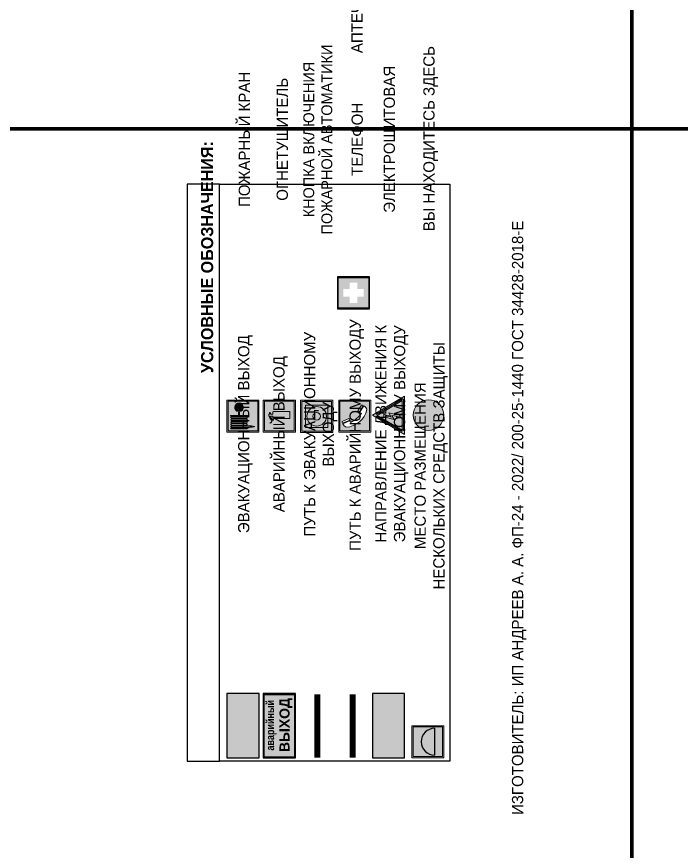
# Model space of a CAD drawing. Header units: millimetres. Extents: x 13114 to 67229, y 22859 to 38520.
# Drawn here: x 28718.3 to 28883.9, y 31108.8 to 31316.8 of the extents above; entities that cross this region are included whole.
import ezdxf

# ---------------------------------------------------------------- set-up
doc = ezdxf.new("R2010")
doc.units = ezdxf.units.MM
doc.linetypes.add('GOST2.303 4', pattern=[7, 5, -2, 0])
doc.layers.add('План_Штампы', color=7, linetype='Continuous')
doc.styles.add('обычный', font='arial.ttf')

# ---------------------------------------------------------------- blocks, each defined once
blk = doc.blocks.new('A$C3E6D3DDE')
at = {"lineweight": 5}
h = blk.add_hatch(color=40, dxfattribs=at)
h.paths.add_polyline_path([(24.1, 1.45), (16.46, -11.35), (31.74, -11.35)])
h.paths.add_polyline_path([(24.09, -0.46), (30.03, -10.41), (18.14, -10.41)], flags=16)
h.paths.add_polyline_path([(24.54, -3.08), (23.41, -6.02), (25.13, -5.01), (24.33, -8.5), (24.82, -8.27), (23.79, -9.86), (23.4, -8.04), (23.8, -8.43), (24.04, -6.29), (22.39, -7.25), (23.44, -3.08)], flags=0)
h = blk.add_hatch(color=256, dxfattribs=at)
h.paths.add_polyline_path([(24.37, 0.03, 0.567511), (23.82, 0.03), (17.59, -10.4, 0.582454), (17.86, -10.88), (30.32, -10.88, 0.582149), (30.6, -10.4)])
h.paths.add_polyline_path([(24.09, -0.46), (18.14, -10.41), (30.03, -10.41)], flags=16)
h.paths.add_polyline_path([(24.54, -3.08), (23.41, -6.02), (25.13, -5.01), (24.33, -8.5), (24.82, -8.27), (23.79, -9.86), (23.4, -8.04), (23.8, -8.43), (24.04, -6.29), (22.39, -7.25), (23.44, -3.08)], flags=0)
h = blk.add_hatch(color=40, dxfattribs=at)
h.paths.add_polyline_path([(24.09, -0.46), (18.14, -10.41), (30.03, -10.41)])
h.paths.add_polyline_path([(24.82, -8.27), (23.79, -9.86), (23.4, -8.04), (23.8, -8.43), (24.04, -6.29), (22.39, -7.25), (23.44, -3.08), (24.54, -3.08), (23.41, -6.02), (25.13, -5.01), (24.33, -8.5)], flags=16)
at = {"color": 40, "lineweight": 5}
for p, q in [((16.46, -11.35), (24.1, 1.45)), ((24.1, 1.45), (31.74, -11.35))]:
    blk.add_line(p, q, dxfattribs=at)
at = {"lineweight": 5}
for p, q in [((17.59, -10.4), (23.82, 0.03)), ((24.37, 0.03), (30.6, -10.4)), ((18.14, -10.41), (24.09, -0.46)), ((23.44, -3.08), (22.39, -7.25)), ((23.41, -6.02), (24.54, -3.08)), ((24.54, -3.08), (23.44, -3.08)), ((24.09, -0.46), (30.03, -10.41)), ((22.39, -7.25), (24.04, -6.29)), ((25.13, -5.01), (23.41, -6.02)), ((24.04, -6.29), (23.8, -8.43)), ((24.33, -8.5), (25.13, -5.01)), ((23.8, -8.43), (23.4, -8.04)), ((23.4, -8.04), (23.79, -9.86)), ((23.79, -9.86), (24.82, -8.27)), ((24.82, -8.27), (24.33, -8.5)), ((17.86, -10.88), (30.32, -10.88)), ((18.14, -10.41), (30.03, -10.41))]:
    blk.add_line(p, q, dxfattribs=at)
at = {"color": 50, "lineweight": 5}
blk.add_line((31.74, -11.35), (16.46, -11.35), dxfattribs=at)
blk = doc.blocks.new('A$C41C009D9')
at = {"true_color": 0xffffff}
blk.add_hatch(color=7, dxfattribs=at).paths.add_polyline_path([(0, 8), (-16, 8), (-16, 0), (0, 0)])
h = blk.add_hatch(color=126)
h.dxf.hatch_style = 1
h.paths.add_polyline_path([(-15.8, 7.8), (-15.8, 0.2), (-0.2, 0.2), (-0.2, 7.8)])
at = {"color": 126}
for points in [[(-16, 0), (0, 0), (0, 8), (-16, 8)], [(-16, 0), (0, 0), (0, 8), (-16, 8)], [(-15.8, 7.8), (-0.2, 7.8), (-0.2, 0.2), (-15.8, 0.2)]]:
    blk.add_lwpolyline(points, close=True, dxfattribs=at)
at = {"color": 7, "true_color": 0xffffff, "insert": (-15.8, 7.3), "char_height": 2.5, "width": 15.5999, "attachment_point": 1, "style": 'обычный'}
blk.add_mtext('\\pi1.6133;{\\fArial|b1|i0|c204|p34;\\H0.8x;\\W0.8;аварийный\\H1.25x;\\W1;\\P\\pi1.2327;ВЫХОД}', dxfattribs=at)
blk = doc.blocks.new('A$C32E8229D')
at = {"true_color": 0xffffff}
blk.add_hatch(color=7, dxfattribs=at).paths.add_polyline_path([(0, 0), (0, -8), (16, -8), (16, 0)])
h = blk.add_hatch(color=126)
h.paths.add_polyline_path([(0.2, -0.2), (15.8, -0.2), (15.8, -7.8), (0.2, -7.8)])
h.paths.add_polyline_path([(13.49, -2.05), (12.08, -2.05), (11.37, -2.63, 0.162397), (11.29, -2.84), (11.29, -3.63), (10.35, -3.63), (10.35, -4.05), (11.68, -4.05), (11.68, -3.48), (12.26, -4.28), (11.29, -5.1), (11.29, -6.78), (11.85, -6.78), (11.85, -5.44), (12.8, -4.64), (12.8, -5.94), (14.46, -5.94), (14.46, -5.39), (13.45, -5.39), (13.45, -3.97), (12.46, -2.59), (13.15, -2.59), (13.69, -3.34), (14.18, -3)], flags=16)
h.paths.add_polyline_path([(10.74, -1.82, 1), (11.8, -1.82, 1)], flags=16)
h.paths.add_polyline_path([(9.39, -3.59), (5.99, -3.59), (6.56, -3.03), (5.91, -3.03), (5.1, -3.83), (5.91, -4.64), (6.56, -4.64), (5.99, -4.09), (9.39, -4.09)], flags=16)
h.paths.add_polyline_path([(4.29, -1.08), (1.72, -1.08), (1.72, -6.6), (4.29, -6.6)], flags=16)
at = {"color": 126}
blk.add_lwpolyline([(16, -8), (0, -8), (0, 0), (16, 0)], close=True, dxfattribs=at)
blk = doc.blocks.new('A$C54414219')
at = {"true_color": 0xffffff}
h = blk.add_hatch(color=7, dxfattribs=at)
h.paths.add_polyline_path([(2.39, -9.45), (2.39, -18.3), (11.23, -18.3), (11.23, -9.45)], flags=0)
h.paths.add_polyline_path([(10.71, -13.87, -1), (2.92, -13.87, -1)], flags=0)
h.paths.add_polyline_path([(8.3, -13.87, -1), (5.33, -13.87, -1)], flags=0)
h.paths.add_polyline_path([(0.41, -7.47), (0.41, -20.27), (13.21, -20.27), (13.21, -7.47)])
h.paths.add_polyline_path([(0.92, -19.77), (12.71, -19.77), (12.71, -7.98), (0.92, -7.98)], flags=16)
h.paths.add_polyline_path([(11.23, -9.45), (11.23, -18.3), (2.39, -18.3), (2.39, -9.45)], flags=0)
at = {"lineweight": 5}
h = blk.add_hatch(color=242, dxfattribs=at)
h.paths.add_polyline_path([(12.71, -7.98), (0.92, -7.98), (0.92, -19.77), (12.71, -19.77)])
h.paths.add_polyline_path([(11.23, -18.3), (2.39, -18.3), (2.39, -9.45), (11.23, -9.45)], flags=16)
h.paths.add_polyline_path([(10.71, -13.87, -1), (2.92, -13.87, -1)], flags=0)
h.paths.add_polyline_path([(8.3, -13.87, -1), (5.33, -13.87, -1)], flags=0)
at = {"true_color": 0xffffff}
h = blk.add_hatch(color=7, dxfattribs=at)
h.paths.add_polyline_path([(2.39, -9.45), (2.39, -18.3), (11.23, -18.3), (11.23, -9.45)])
h.paths.add_polyline_path([(10.71, -13.87, -1), (2.92, -13.87, -1)], flags=16)
h.paths.add_polyline_path([(8.3, -13.87, -1), (5.33, -13.87, -1)], flags=0)
at = {"lineweight": 5}
h = blk.add_hatch(color=242, dxfattribs=at)
h.paths.add_polyline_path([(2.92, -13.87, 1), (10.71, -13.87, 1)])
h.paths.add_polyline_path([(8.3, -13.87, -1), (5.33, -13.87, -1)], flags=16)
at = {"color": 242, "lineweight": 5}
for p, q in [((0.41, -20.27), (0.41, -7.47)), ((0.41, -7.47), (13.21, -7.47)), ((0.41, -7.47), (13.21, -7.47)), ((13.21, -20.27), (13.21, -7.47)), ((0.41, -20.27), (13.21, -20.27))]:
    blk.add_line(p, q, dxfattribs=at)
for points in [[(0.92, -7.98), (12.71, -7.98), (12.71, -19.77), (0.92, -19.77)], [(2.39, -9.45), (11.23, -9.45), (11.23, -18.3), (2.39, -18.3)]]:
    blk.add_lwpolyline(points, close=True, dxfattribs=at)
for radius in [3.89, 1.49]:
    blk.add_circle((6.81, -13.87), radius, dxfattribs=at)
blk = doc.blocks.new('A$C456E1F9C')
at = {"lineweight": 5}
h = blk.add_hatch(color=242, dxfattribs=at)
h.paths.add_polyline_path([(0.51, -1.47), (0.51, -13.26), (12.29, -13.26), (12.29, -1.47)])
h.paths.add_polyline_path([(5.42, -4.95, -0.254479), (4.78, -5.4), (3.52, -2.53, -0.209735), (4.23, -2.4)], flags=16)
h.paths.add_polyline_path([(8.53, -8.6), (10.87, -10.17), (10.54, -10.76), (8.03, -9.13, -0.192251)], flags=16)
h.paths.add_polyline_path([(4.61, -5.49, 0.005518), (3.87, -5.72, 0.128647), (7.49, -10.01, 0.00809), (7.83, -9.33), (10.47, -10.97, -0.16736), (8.99, -12.25, -0.327862), (1.95, -3.95, -0.166952), (3.36, -2.62)], flags=16)
at = {"color": 242, "lineweight": 5}
for p, q in [((0, -13.77), (0, -0.97)), ((12.8, -0.97), (0, -0.97)), ((4.61, -5.49), (3.36, -2.62)), ((3.52, -2.53), (4.78, -5.4)), ((4.23, -2.4), (5.42, -4.95)), ((12.8, -13.77), (12.8, -0.97)), ((7.83, -9.33), (10.47, -10.97)), ((8.03, -9.13), (10.54, -10.76)), ((10.81, -10.12), (8.53, -8.6)), ((10.54, -10.76), (10.8, -10.3)), ((10.8, -10.3), (10.81, -10.12)), ((0, -13.77), (12.8, -13.77))]:
    blk.add_line(p, q, dxfattribs=at)
blk.add_lwpolyline([(0.51, -1.47), (12.29, -1.47), (12.29, -13.26), (0.51, -13.26)], close=True, dxfattribs=at)
for centre, radius, start, end in [((4.59, -5.34), 2.99, 114.2845, 152.1974), ((4.02, -3.27), 0.891, 76.3284, 123.7092), ((11.12, -3.31), 9.19, 183.9915, 256.6009), ((14.98, -39.1), 35.17, 107.1487, 108.4135), ((13.86, -0.94), 11.08, 205.5536, 234.8762), ((4.68, -4.59), 0.824, 276.9621, 334.0723), ((-13.31, 0.8), 23.44, 332.5487, 334.4027), ((8.94, -9.5), 0.989, 114.4092, 157.9388), ((7.87, -9.46), 3, 291.9291, 329.9329)]:
    blk.add_arc(centre, radius, start, end, dxfattribs=at)
blk = doc.blocks.new('A$C18900ED3')
h = blk.add_hatch(color=126)
h.paths.add_polyline_path([(-0.18, -0.18), (-7.02, -0.18), (-7.02, -7.02), (-0.18, -7.02)])
h.paths.add_polyline_path([(-5.89, -4.46), (-5.89, -2.77), (-4.46, -2.77), (-4.46, -1.31), (-2.77, -1.31), (-2.77, -2.77), (-1.33, -2.77), (-1.33, -4.46), (-2.77, -4.46), (-2.77, -5.89), (-4.46, -5.89), (-4.46, -4.46)], flags=16)
at = {"color": 126}
for p, q in [((-7.2, 0), (-7.2, -7.2)), ((0, 0), (-7.2, 0)), ((0, -7.2), (0, 0)), ((-7.02, -7.02), (-7.02, -0.18)), ((-7.02, -0.18), (-0.18, -0.18)), ((-0.18, -0.18), (-0.18, -7.02)), ((-7.2, -7.2), (0, -7.2)), ((-0.18, -7.02), (-7.02, -7.02))]:
    blk.add_line(p, q, dxfattribs=at)
blk = doc.blocks.new('A$C7B4425F7')
at = {"true_color": 0xffffff}
blk.add_hatch(color=7, dxfattribs=at).paths.add_polyline_path([(0, 0), (-16, 0), (-16, -8), (0, -8)])
h = blk.add_hatch(color=126)
h.paths.add_polyline_path([(-0.2, -0.2), (-15.8, -0.2), (-15.8, -7.8), (-0.2, -7.8)])
h.paths.add_polyline_path([(-11.76, -2.03), (-11.76, -3.66), (-11.17, -3.66, -0.568275), (-11.17, -6.18), (-12.58, -6.18), (-12.58, -2.03)], flags=16)
h.paths.add_polyline_path([(-13.33, -4.12, -0.495768), (-13.59, -6.18), (-15.03, -6.18), (-15.03, -2.03), (-13.59, -2.03, -0.487973)], flags=16)
h.paths.add_polyline_path([(-10.25, -2.03), (-9.48, -2.03), (-9.48, -6.18), (-10.25, -6.18)], flags=16)
h.paths.add_polyline_path([(-13.84, -3.69), (-14.24, -3.69), (-14.24, -3.03), (-13.9, -3.03, -0.692621)], flags=0)
h.paths.add_polyline_path([(-9.15, -2.03), (-8.4, -2.03), (-8.04, -3.07), (-7.68, -2.03), (-6.93, -2.03), (-7.64, -4.1), (-6.93, -6.18), (-7.68, -6.18), (-8.04, -5.14), (-8.4, -6.18), (-9.15, -6.18), (-8.44, -4.1)], flags=16)
h.paths.add_polyline_path([(-11.76, -4.46), (-11.42, -4.46, -0.692621), (-11.36, -5.12), (-11.76, -5.12)], flags=0)
h.paths.add_polyline_path([(-13.9, -5.2), (-14.24, -5.2), (-14.24, -4.55), (-13.84, -4.55, -0.708038)], flags=0)
edge = h.paths.add_edge_path(flags=16)
edge.add_ellipse((-5.51, -4.08), major_axis=(0, 2.05), ratio=0.586184, start_angle=0, end_angle=360)
edge = h.paths.add_edge_path(flags=0)
edge.add_ellipse((-5.51, -4.08), major_axis=(0, 1.14), ratio=0.454828, start_angle=0, end_angle=360)
h.paths.add_polyline_path([(-4.13, -4.96, 0.377264), (-3.48, -4.52, 0.0555), (-3.16, -2.03), (-1.66, -2.03), (-1.66, -4.96), (-0.96, -4.96), (-0.96, -7.01), (-1.75, -7.01), (-1.75, -6.18), (-3.3, -6.18), (-3.3, -7.02), (-4.13, -7.02)], flags=16)
h.paths.add_polyline_path([(-2.73, -2.91), (-2.28, -2.91), (-2.28, -4.96), (-3.05, -4.96, 0.079136)], flags=0)
at = {"color": 126}
blk.add_lwpolyline([(-16, -8), (0, -8), (0, 0), (-16, 0)], close=True, dxfattribs=at)
blk = doc.blocks.new('A$C37112FD5')
at = {"true_color": 0xf5f5ff}
h = blk.add_hatch(color=7, dxfattribs=at)
h.dxf.hatch_style = 1
h.paths.add_polyline_path([(12.8, -7.4), (0, -7.4), (0, -20.2), (12.8, -20.2)])
h.paths.add_polyline_path([(12.29, -7.91), (12.29, -19.69), (0.51, -19.69), (0.51, -7.91)], flags=16)
h.paths.add_polyline_path([(4.98, -9.04, -0.42597), (5.17, -9.22), (5.17, -12.25), (5.17, -15.29, -0.432244), (4.98, -15.47), (4.83, -15.47, -0.42597), (4.64, -15.29), (4.64, -12.25), (4.64, -9.22, -0.432244), (4.83, -9.04)], flags=0)
h.paths.add_polyline_path([(4.28, -9.22), (4.28, -12.25), (4.28, -15.29, -0.432244), (4.09, -15.47), (3.94, -15.47, -0.42597), (3.75, -15.29), (3.75, -12.25), (3.75, -9.22, -0.432244), (3.94, -9.04), (4.09, -9.04, -0.42597)], flags=0)
h.paths.add_polyline_path([(5.72, -9.04), (5.87, -9.04, -0.42597), (6.06, -9.22), (6.06, -12.25), (6.06, -15.29, -0.432244), (5.87, -15.47), (5.72, -15.47, -0.42597), (5.53, -15.29), (5.53, -12.25), (5.53, -9.22, -0.432244)], flags=0)
h.paths.add_polyline_path([(6.42, -8.9), (6.5, -8.9, -0.42597), (6.69, -9.08), (6.69, -12.03), (8.21, -12.03, -15.824349), (8.21, -12.47), (6.69, -12.47), (6.69, -15.42, -0.432244), (6.5, -15.6), (6.42, -15.6)], flags=0)
h.paths.add_polyline_path([(3.39, -9.22), (3.39, -12.25), (3.39, -15.29, -0.432244), (3.2, -15.47), (3.05, -15.47, -0.42597), (2.85, -15.29), (2.85, -12.25), (2.85, -9.22, -0.432244), (3.05, -9.04), (3.2, -9.04, -0.42597)], flags=0)
h.paths.add_polyline_path([(2.5, -9.22), (2.5, -16.71), (1.96, -16.71), (1.96, -9.22, -0.432244), (2.15, -9.04), (2.31, -9.04, -0.42597)], flags=0)
h.paths.add_polyline_path([(1.61, -8.9), (1.61, -15.6), (1.57, -15.6, -0.42597), (1.37, -15.42), (1.37, -12.03), (1.37, -9.09, -0.432244), (1.57, -8.9)], flags=0)
h.paths.add_polyline_path([(9.76, -10.81), (9.76, -12.03), (8.49, -12.03, -0.336371)], flags=0)
h.paths.add_polyline_path([(8.49, -12.47), (9.76, -12.47), (9.76, -13.7, -0.336371)], flags=0)
h.paths.add_polyline_path([(10.11, -10.81, -0.336371), (11.38, -12.03), (10.11, -12.03)], flags=0)
h.paths.add_polyline_path([(10.11, -12.47), (11.38, -12.47, -0.336371), (10.11, -13.7)], flags=0)
h.paths.add_polyline_path([(2.5, -16.84), (2.5, -17.05), (1.97, -17.05), (1.97, -16.84)], flags=0)
h.paths.add_polyline_path([(2.5, -17.24, -0.033778), (2.24, -18.6, -0.033778), (1.97, -17.24)], flags=0)
h = blk.add_hatch(color=242)
h.dxf.hatch_style = 1
h.paths.add_polyline_path([(12.29, -7.91), (0.51, -7.91), (0.51, -19.69), (12.29, -19.69)])
h.paths.add_polyline_path([(6.42, -15.6), (6.42, -8.9), (6.5, -8.9, -0.42597), (6.69, -9.08), (6.69, -12.03), (8.21, -12.03, -15.824349), (8.21, -12.47), (6.69, -12.47), (6.69, -15.42, -0.432244), (6.5, -15.6)], flags=16)
h.paths.add_polyline_path([(5.87, -15.47), (5.72, -15.47, -0.42597), (5.53, -15.29), (5.53, -12.25), (5.53, -9.22, -0.432244), (5.72, -9.04), (5.87, -9.04, -0.42597), (6.06, -9.22), (6.06, -12.25), (6.06, -15.29, -0.432244)], flags=16)
h.paths.add_polyline_path([(4.98, -15.47), (4.83, -15.47, -0.42597), (4.64, -15.29), (4.64, -12.25), (4.64, -9.22, -0.432244), (4.83, -9.04), (4.98, -9.04, -0.42597), (5.17, -9.22), (5.17, -12.25), (5.17, -15.29, -0.432244)], flags=16)
h.paths.add_polyline_path([(4.09, -15.47), (3.94, -15.47, -0.42597), (3.75, -15.29), (3.75, -12.25), (3.75, -9.22, -0.432244), (3.94, -9.04), (4.09, -9.04, -0.42597), (4.28, -9.22), (4.28, -12.25), (4.28, -15.29, -0.432244)], flags=16)
h.paths.add_polyline_path([(3.2, -15.47), (3.05, -15.47, -0.42597), (2.85, -15.29), (2.85, -12.25), (2.85, -9.22, -0.432244), (3.05, -9.04), (3.2, -9.04, -0.42597), (3.39, -9.22), (3.39, -12.25), (3.39, -15.29, -0.432244)], flags=16)
h.paths.add_polyline_path([(2.5, -17.05), (1.97, -17.05), (1.97, -16.84), (2.5, -16.84)], flags=16)
h.paths.add_polyline_path([(2.5, -17.24, -0.033778), (2.24, -18.6, -0.033778), (1.97, -17.24)], flags=16)
h.paths.add_polyline_path([(2.5, -16.71), (1.96, -16.71), (1.96, -9.22, -0.432244), (2.15, -9.04), (2.31, -9.04, -0.42597), (2.5, -9.22)], flags=16)
h.paths.add_polyline_path([(1.61, -15.6), (1.57, -15.6, -0.42597), (1.37, -15.42), (1.37, -12.03), (1.37, -9.09, -0.432244), (1.57, -8.9), (1.61, -8.9)], flags=16)
h.paths.add_polyline_path([(8.49, -12.47), (9.76, -12.47), (9.76, -13.7, -0.336371)], flags=0)
h.paths.add_polyline_path([(10.11, -13.7), (10.11, -12.47), (11.38, -12.47, -0.336371)], flags=0)
h.paths.add_polyline_path([(8.49, -12.03, -0.336371), (9.76, -10.81), (9.76, -12.03)], flags=0)
h.paths.add_polyline_path([(10.11, -12.03), (10.11, -10.81, -0.336371), (11.38, -12.03)], flags=0)
h = blk.add_hatch(color=7, dxfattribs=at)
h.dxf.hatch_style = 1
h.paths.add_polyline_path([(1.61, -8.9), (1.57, -8.9, 0.432244), (1.37, -9.09), (1.37, -12.03), (1.37, -15.42, 0.42597), (1.57, -15.6), (1.61, -15.6)])
h.paths.add_polyline_path([(2.5, -9.22, 0.42597), (2.31, -9.04), (2.15, -9.04, 0.432244), (1.96, -9.22), (1.96, -16.71), (2.5, -16.71)])
h.paths.add_polyline_path([(2.5, -16.84), (1.97, -16.84), (1.97, -17.05), (2.5, -17.05)])
h.paths.add_polyline_path([(2.5, -17.24), (1.97, -17.24, 0.033778), (2.24, -18.6, 0.033778)])
h.paths.add_polyline_path([(3.39, -12.25), (3.39, -9.22, 0.42597), (3.2, -9.04), (3.05, -9.04, 0.432244), (2.85, -9.22), (2.85, -12.25), (2.85, -15.29, 0.42597), (3.05, -15.47), (3.2, -15.47, 0.432244), (3.39, -15.29)])
h.paths.add_polyline_path([(4.28, -12.25), (4.28, -9.22, 0.42597), (4.09, -9.04), (3.94, -9.04, 0.432244), (3.75, -9.22), (3.75, -12.25), (3.75, -15.29, 0.42597), (3.94, -15.47), (4.09, -15.47, 0.432244), (4.28, -15.29)])
h.paths.add_polyline_path([(5.17, -12.25), (5.17, -9.22, 0.42597), (4.98, -9.04), (4.83, -9.04, 0.432244), (4.64, -9.22), (4.64, -12.25), (4.64, -15.29, 0.42597), (4.83, -15.47), (4.98, -15.47, 0.432244), (5.17, -15.29)])
h.paths.add_polyline_path([(6.06, -12.25), (6.06, -9.22, 0.42597), (5.87, -9.04), (5.72, -9.04, 0.432244), (5.53, -9.22), (5.53, -12.25), (5.53, -15.29, 0.42597), (5.72, -15.47), (5.87, -15.47, 0.432244), (6.06, -15.29)])
h.paths.add_polyline_path([(6.69, -12.47), (8.21, -12.47, 15.824349), (8.21, -12.03), (6.69, -12.03), (6.69, -9.08, 0.42597), (6.5, -8.9), (6.42, -8.9), (6.42, -15.6), (6.5, -15.6, 0.432244), (6.69, -15.42)])
h.paths.add_polyline_path([(8.49, -12.47), (9.76, -12.47), (9.76, -13.7, -0.336371)], flags=16)
h.paths.add_polyline_path([(8.49, -12.03, -0.336371), (9.76, -10.81), (9.76, -12.03)], flags=16)
h.paths.add_polyline_path([(10.11, -12.47), (11.38, -12.47, -0.336371), (10.11, -13.7)], flags=16)
h.paths.add_polyline_path([(10.11, -12.03), (10.11, -10.81, -0.336371), (11.38, -12.03)], flags=16)
h = blk.add_hatch(color=242)
h.dxf.hatch_style = 1
h.paths.add_polyline_path([(9.76, -10.81, 0.336371), (8.49, -12.03), (9.76, -12.03)])
h.paths.add_polyline_path([(10.11, -10.81), (10.11, -12.03), (11.38, -12.03, 0.336371)])
h.paths.add_polyline_path([(11.38, -12.47), (10.11, -12.47), (10.11, -13.7, 0.336371)])
h.paths.add_polyline_path([(9.76, -12.47), (8.49, -12.47, 0.336371), (9.76, -13.7)])
at = {"color": 242, "lineweight": 5}
for p, q in [((0, -20.2), (0, -7.4)), ((0, -7.4), (12.8, -7.4)), ((1.37, -12.03), (1.37, -9.08)), ((1.57, -8.9), (1.61, -8.9)), ((1.61, -8.9), (1.61, -15.6)), ((1.96, -16.71), (1.96, -9.22)), ((2.15, -9.04), (2.31, -9.04)), ((2.5, -16.71), (2.5, -9.22)), ((2.85, -12.25), (2.85, -9.22)), ((3.05, -9.04), (3.2, -9.04)), ((3.39, -12.25), (3.39, -9.22)), ((3.75, -12.25), (3.75, -9.22)), ((3.94, -9.04), (4.09, -9.04)), ((4.28, -12.25), (4.28, -9.22)), ((4.64, -12.25), (4.64, -9.22)), ((4.83, -9.04), (4.98, -9.04)), ((5.17, -12.25), (5.17, -9.22)), ((5.53, -12.25), (5.53, -9.22)), ((5.72, -9.04), (5.87, -9.04)), ((6.06, -12.25), (6.06, -9.22)), ((6.42, -8.9), (6.42, -15.6)), ((6.5, -8.9), (6.42, -8.9)), ((6.69, -12.03), (6.69, -9.08)), ((12.8, -20.2), (12.8, -7.4)), ((1.37, -12.03), (1.37, -15.42)), ((2.85, -12.25), (2.85, -15.29)), ((3.39, -12.25), (3.39, -15.29)), ((3.75, -12.25), (3.75, -15.29)), ((4.28, -12.25), (4.28, -15.29)), ((4.64, -12.25), (4.64, -15.29)), ((5.17, -12.25), (5.17, -15.29)), ((5.53, -12.25), (5.53, -15.29)), ((6.06, -12.25), (6.06, -15.29)), ((8.21, -12.03), (6.69, -12.03)), ((8.21, -12.47), (6.69, -12.47)), ((6.69, -12.47), (6.69, -15.42)), ((9.76, -12.03), (8.49, -12.03)), ((9.76, -12.47), (8.49, -12.47)), ((9.76, -10.81), (9.76, -12.03)), ((9.76, -12.47), (9.76, -13.7)), ((10.11, -10.81), (10.11, -12.03)), ((11.38, -12.03), (10.11, -12.03)), ((11.38, -12.47), (10.11, -12.47)), ((10.11, -12.47), (10.11, -13.7)), ((1.57, -15.6), (1.61, -15.6)), ((3.05, -15.47), (3.2, -15.47)), ((3.94, -15.47), (4.09, -15.47)), ((4.83, -15.47), (4.98, -15.47)), ((5.72, -15.47), (5.87, -15.47)), ((6.42, -15.6), (6.5, -15.6)), ((1.96, -16.71), (2.5, -16.71)), ((1.97, -16.84), (2.5, -16.84)), ((1.97, -17.05), (1.97, -16.84)), ((2.5, -17.05), (1.97, -17.05)), ((1.97, -17.24), (2.5, -17.24)), ((2.5, -16.84), (2.5, -17.05)), ((0, -20.2), (12.8, -20.2))]:
    blk.add_line(p, q, dxfattribs=at)
blk.add_lwpolyline([(0.51, -7.91), (12.29, -7.91), (12.29, -19.69), (0.51, -19.69)], close=True, dxfattribs=at)
for centre, radius, start, end in [((1.56, -9.09), 0.182, 87.1027, 180.6071), ((2.15, -9.22), 0.182, 87.1027, 180.6071), ((2.32, -9.22), 0.182, 359.3929, 92.8973), ((3.04, -9.22), 0.182, 87.1027, 180.6071), ((3.21, -9.22), 0.182, 359.3929, 92.8973), ((3.93, -9.22), 0.182, 87.1027, 180.6071), ((4.1, -9.22), 0.182, 359.3929, 92.8973), ((4.82, -9.22), 0.182, 87.1027, 180.6071), ((4.99, -9.22), 0.182, 359.3929, 92.8973), ((5.71, -9.22), 0.182, 87.1027, 180.6071), ((5.88, -9.22), 0.182, 359.3929, 92.8973), ((6.51, -9.09), 0.182, 359.3929, 92.8973), ((9.93, -12.25), 1.74, 187.2319, 172.7681), ((9.93, -12.25), 1.46, 96.9927, 171.3585), ((9.93, -12.25), 1.46, 188.6415, 263.0073), ((9.93, -12.25), 1.46, 8.6415, 83.0073), ((9.93, -12.25), 1.46, 276.9927, 351.3585), ((1.56, -15.42), 0.182, 179.3929, 272.8973), ((3.04, -15.29), 0.182, 179.3929, 272.8973), ((3.21, -15.29), 0.182, 267.1027, 0.6071), ((3.93, -15.29), 0.182, 179.3929, 272.8973), ((4.1, -15.29), 0.182, 267.1027, 0.6071), ((4.82, -15.29), 0.182, 179.3929, 272.8973), ((4.99, -15.29), 0.182, 267.1027, 0.6071), ((5.71, -15.29), 0.182, 179.3929, 272.8973), ((5.88, -15.29), 0.182, 267.1027, 0.6071), ((6.51, -15.42), 0.182, 267.1027, 0.6071), ((12.17, -15.98), 10.27, 187.041, 194.7793), ((-7.7, -15.98), 10.27, 345.2207, 352.959)]:
    blk.add_arc(centre, radius, start, end, dxfattribs=at)
blk = doc.blocks.new('A$C3AD82952')
at = {"true_color": 0xf5f5ff}
h = blk.add_hatch(color=7, dxfattribs=at)
h.dxf.hatch_style = 1
h.paths.add_polyline_path([(8.21, 8.73, 0.414214), (7.89, 9.05), (7.22, 9.05), (7.22, 9.92), (7.59, 9.92, 1), (7.57, 10.36), (7.22, 10.36), (7.22, 10.6), (6.43, 10.6), (6.43, 10.36), (6.01, 10.36), (4.74, 9.59), (4.74, 8.69), (4.98, 8.73), (4.98, 9.26), (6.12, 9.91), (6.43, 9.91), (6.43, 9.05), (5.76, 9.05, 0.414214), (5.44, 8.73), (5.44, 2.2), (8.21, 2.2)], flags=0)
h.paths.add_polyline_path([(12.8, 12.8), (0, 12.8), (0, 0), (12.8, 0)])
h.paths.add_polyline_path([(0.51, 12.29), (12.29, 12.29), (12.29, 0.51), (0.51, 0.51)], flags=16)
h.paths.add_polyline_path([(4.74, 9.59), (6.01, 10.36), (6.43, 10.36), (6.43, 10.6), (7.22, 10.6), (7.22, 10.36), (7.59, 10.36, -0.94586), (7.59, 9.92), (7.22, 9.92), (7.22, 9.05), (7.89, 9.05, -0.414214), (8.21, 8.73), (8.21, 2.2), (5.44, 2.2), (5.44, 8.73, -0.414214), (5.76, 9.05), (6.43, 9.05), (6.43, 9.91), (6.12, 9.91), (4.98, 9.26), (4.98, 8.73), (4.74, 8.69)], flags=0)
h = blk.add_hatch(color=242)
h.dxf.hatch_style = 1
h.paths.add_polyline_path([(12.29, 12.29), (0.51, 12.29), (0.51, 0.51), (12.29, 0.51)])
h.paths.add_polyline_path([(4.74, 8.69), (4.74, 9.59), (6.01, 10.36), (6.43, 10.36), (6.43, 10.6), (7.22, 10.6), (7.22, 10.36), (7.59, 10.36, -0.94586), (7.59, 9.92), (7.22, 9.92), (7.22, 9.05), (7.89, 9.05, -0.414214), (8.21, 8.73), (8.21, 2.2), (5.44, 2.2), (5.44, 8.73, -0.414214), (5.76, 9.05), (6.43, 9.05), (6.43, 9.91), (6.12, 9.91), (4.98, 9.26), (4.98, 8.73)], flags=16)
h = blk.add_hatch(color=7, dxfattribs=at)
h.dxf.hatch_style = 1
h.paths.add_polyline_path([(8.21, 8.73, 0.414214), (7.89, 9.05), (7.22, 9.05), (7.22, 9.92), (7.59, 9.92, 1), (7.57, 10.36), (7.22, 10.36), (7.22, 10.6), (6.43, 10.6), (6.43, 10.36), (6.01, 10.36), (4.74, 9.59), (4.74, 8.69), (4.98, 8.73), (4.98, 9.26), (6.12, 9.91), (6.43, 9.91), (6.43, 9.05), (5.76, 9.05, 0.414214), (5.44, 8.73), (5.44, 2.2), (8.21, 2.2)])
at = {"color": 242, "lineweight": 5}
for p, q in [((0, 0), (0, 12.8)), ((0, 12.8), (12.8, 12.8)), ((6.01, 10.36), (4.74, 9.59)), ((6.01, 10.36), (6.43, 10.36)), ((7.22, 10.6), (6.43, 10.6)), ((6.43, 10.6), (6.43, 10.36)), ((7.22, 10.36), (7.22, 10.6)), ((7.59, 10.36), (7.22, 10.36)), ((12.8, 0), (12.8, 12.8)), ((4.74, 9.59), (4.74, 8.69)), ((4.74, 8.69), (4.98, 8.73)), ((4.98, 9.26), (6.12, 9.91)), ((4.98, 8.73), (4.98, 9.26)), ((5.44, 2.2), (5.44, 8.73)), ((5.76, 9.05), (6.43, 9.05)), ((6.12, 9.91), (6.43, 9.91)), ((6.43, 9.91), (6.43, 9.05)), ((7.22, 9.05), (7.22, 9.92)), ((7.59, 9.92), (7.22, 9.92)), ((7.89, 9.05), (7.22, 9.05)), ((8.21, 2.2), (8.21, 8.73)), ((0, 0), (12.8, 0)), ((5.44, 2.2), (8.21, 2.2))]:
    blk.add_line(p, q, dxfattribs=at)
blk.add_lwpolyline([(0.51, 12.29), (12.29, 12.29), (12.29, 0.51), (0.51, 0.51)], close=True, dxfattribs=at)
for centre, radius, start, end in [((7.58, 10.14), 0.223, 273.1875, 86.8125), ((5.76, 8.73), 0.32, 90, 180), ((7.89, 8.73), 0.32, 0, 90)]:
    blk.add_arc(centre, radius, start, end, dxfattribs=at)
blk = doc.blocks.new('A$C7B8C2D5B')
at = {"lineweight": 0}
h = blk.add_hatch(color=5, dxfattribs=at)
h.dxf.hatch_style = 1
h.paths.add_polyline_path([(1.397, -3.024, 1), (-2.112, -3.024, 1)])
at = {"color": 5, "lineweight": 0}
blk.add_circle((-0.358, -3.024), 1.755, dxfattribs=at)
blk = doc.blocks.new('A$C1E1F2D43')
at = {"true_color": 0xffffff}
blk.add_hatch(color=7, dxfattribs=at).paths.add_polyline_path([(8, 0), (0, 0), (0, -8), (8, -8)])
h = blk.add_hatch(color=242)
h.paths.add_polyline_path([(0.32, -0.32), (0.32, -7.68), (7.68, -7.68), (7.68, -0.32)])
h.paths.add_polyline_path([(7.35, -5.71), (0.65, -5.71, -1)], flags=16)
at = {"color": 242, "lineweight": 5}
for p, q in [((0, 0), (8, 0)), ((0, -8), (0, 0)), ((0, 0), (8, 0)), ((8, -8), (8, 0)), ((0, -8), (8, -8))]:
    blk.add_line(p, q, dxfattribs=at)
at = {"color": 242}
blk.add_line((7.35, -5.71), (0.65, -5.71), dxfattribs=at)
at = {"color": 242, "lineweight": 5}
blk.add_lwpolyline([(0.32, -0.32), (7.68, -0.32), (7.68, -7.68), (0.32, -7.68)], close=True, dxfattribs=at)
at = {"color": 242}
blk.add_arc((4, -5.71), 3.35, 0, 180, dxfattribs=at)

msp = doc.modelspace()

# ---------------------------------------------------------------- linework, layer by layer
at = {"color": 1, "lineweight": 100}
for points in [[(28271.52, 31683.84), (28871.52, 31683.84), (28871.52, 31288.84), (28271.52, 31288.84)], [(28871.52, 31683.84), (29471.52, 31683.84), (29471.52, 31288.84), (28871.52, 31288.84)], [(28271.52, 31288.84), (28871.52, 31288.84), (28871.52, 30893.84), (28271.52, 30893.84)], [(28871.52, 31288.84), (29471.52, 31288.84), (29471.52, 30893.84), (28871.52, 30893.84)]]:
    msp.add_lwpolyline(points, close=True, dxfattribs=at)
for points in [[(28768.85, 31131.29), (28768.85, 31275.05), (28760.79, 31275.05), (28760.79, 31131.29)], [(28768.85, 31131.29), (28768.85, 31275.05), (28826.24, 31275.05), (28826.24, 31131.29)]]:
    msp.add_lwpolyline(points, close=True)
at = {"color": 126, "lineweight": 80, "true_color": 0x008754, "const_width": 1.5}
msp.add_lwpolyline([(28793.2, 31147.92), (28793.2, 31132.12)], dxfattribs=at)
at = {"color": 126, "linetype": 'GOST2.303 4', "lineweight": 80, "true_color": 0x008754, "const_width": 1.5}
msp.add_lwpolyline([(28802, 31147.92), (28802, 31132.12)], dxfattribs=at)

# ---------------------------------------------------------------- block references
at = {"rotation": 90}
for name, p, xscale, yscale, zscale in [('A$C18900ED3', (28798.22, 31251.99), 1.111111111007631, 1.111111111007631, 1.111111111007631), ('A$C37112FD5', (28766.06, 31213.26), 0.6249984004534781, 0.6249984004534781, 0.6249984004534781), ('A$C3AD82952', (28787.76, 31213.26), 0.625, 0.625, 0.625), ('A$C456E1F9C', (28797.93, 31213.26), 0.625, 0.625, 0.625), ('A$C3E6D3DDE', (28807.86, 31202.39), 0.625, 0.625, 0.625), ('A$C7B8C2D5B', (28814.33, 31218.29), 2.177419353276491, 2.177419353276491, 2.177419353276491), ('A$C54414219', (28784.39, 31212.95), 0.625, 0.625, 0.625)]:
    msp.add_blockref(name, p, dxfattribs=dict(at, xscale=xscale, yscale=yscale, zscale=zscale))
msp.add_blockref('A$C41C009D9', (28787.76, 31148.12), dxfattribs=at)
at = {"color": 1, "rotation": 90}
msp.add_blockref('A$C1E1F2D43', (28816.73, 31132.12), dxfattribs=at)
at = {"layer": 'План_Штампы', "rotation": 90}
msp.add_blockref('A$C7B4425F7', (28770.69, 31148.12), dxfattribs=at)
at = {"layer": 'План_Штампы', "color": 126, "true_color": 0x008754, "xscale": -1, "rotation": 90}
msp.add_blockref('A$C32E8229D', (28806.95, 31148.12), dxfattribs=at)

# ---------------------------------------------------------------- texts
at = {"lineweight": 0, "attachment_point": 5, "rotation": 90, "style": 'обычный'}
for s, insert, char_height, width in [('\\pi-8.4,l8.4,t8.4;{\\fProxima Nova Rg|b0|i0|c204|p2;АПТЕЧКА\\H1.1667x; }', (28803.08, 31316.27), 2.8, 126.6484), ('\\pi-8.1,l8.1,t8.1;{\\fProxima Nova Rg|b0|i0|c204|p2;КНОПКА ВКЛЮЧЕНИЯ\\PПОЖАРНОЙ АВТОМАТИКИ}', (28793.35, 31286.17), 2.7, 126.6484), ('\\pi-8.4,l8.4,t8.4;{\\fProxima Nova Rg|b0|i0|c204|p2;ВЫ НАХОДИТЕСЬ ЗДЕСЬ\\H1.1997x; }', (28821.43, 31286.41), 2.8, 126.6484), ('\\pi-8.4,l8.4,t8.4;{\\fProxima Nova Rg|b0|i0|c204|p2;ПОЖАРНЫЙ КРАН\\H1.6404x; }', (28775.05, 31286.21), 2.8, 126.6484), ('\\pi-8.4,l8.4,t8.4;{\\fProxima Nova Rg|b0|i0|c204|p2;ЭЛЕКТРОЩИТОВАЯ\\H1.1997x; }', (28811.55, 31286.22), 2.8, 126.6484), ('\\pi-8.4,l8.4,t8.4;{\\fProxima Nova Rg|b0|i0|c204|p2;ОГНЕТУШИТЕЛЬ\\H1.1997x; }', (28784.5, 31286.23), 2.8, 126.6484), ('\\pi-8.4,l8.4,t8.4;{\\fProxima Nova Rg|b0|i0|c204|p2;ТЕЛЕФОН\\H1.1997x; }', (28803.17, 31286.21), 2.8, 126.6484), ('{\\fProxima Nova Rg|b1|i0|c204|p2;УСЛОВНЫЕ ОБОЗНАЧЕНИЯ:\\H1.1997x; }', (28765.79, 31256.87), 3, 175.1736), ('\\pi-8.4,l8.4,t8.4;{\\fProxima Nova Rg|b0|i0|c204|p2;ИЗГОТОВИТЕЛЬ: ИП АНДРЕЕВ А. А.\\fProxima Nova Rg|b0|i0|c0|p2; \\fProxima Nova Rg|b0|i0|c204|p2;ФП-24 - 2022/ 200-25-1440 ГОСТ 34428-2018-Е\\H1.2266x; }', (28843.5, 31191.91), 2.8, 191.3484), ('\\pi-8.4,l8.4,t8.4;{\\fProxima Nova Rg|b0|i0|c204|p2;ПУТЬ К АВАРИЙНОМУ ВЫХОДУ \\H1.6404x; }', (28803.04, 31212.56), 2.8, 126.6484), ('\\pi-8.4,l8.4,t8.4;{\\fProxima Nova Rg|b0|i0|c204|p2;НАПРАВЛЕНИЕ ДВИЖЕНИЯ К \\PЭВАКУАЦИОННОМУ ВЫХОДУ}', (28811.77, 31212.85), 2.8, 126.6484), ('\\pi-8.4,l8.4,t8.4;{\\fProxima Nova Rg|b0|i0|c204|p2;ПУТЬ К ЭВАКУАЦИОННОМУ \\PВЫХОДУ }', (28794.04, 31212.75), 2.8, 126.6484), ('\\pi-8.4,l8.4,t8.4;{\\fProxima Nova Rg|b0|i0|c204|p2;ЭВАКУАЦИОННЫЙ ВЫХОД\\H1.6404x; }', (28775.28, 31212.75), 2.8, 126.6484), ('\\pi-8.4,l8.4,t8.4;{\\fProxima Nova Rg|b0|i0|c204|p2;МЕСТО РАЗМЕЩЕНИЯ \\PНЕСКОЛЬКИХ СРЕДСТВ ЗАЩИТЫ}', (28821.57, 31204.89), 2.8, 126.6484), ('\\pi-8.4,l8.4,t8.4;{\\fProxima Nova Rg|b0|i0|c204|p2;АВАРИЙНЫЙ ВЫХОД\\H1.6404x; }', (28784.05, 31212.76), 2.8, 126.6484)]:
    msp.add_mtext(s, dxfattribs=dict(at, insert=insert, char_height=char_height, width=width))

doc.saveas('drawing.dxf')
